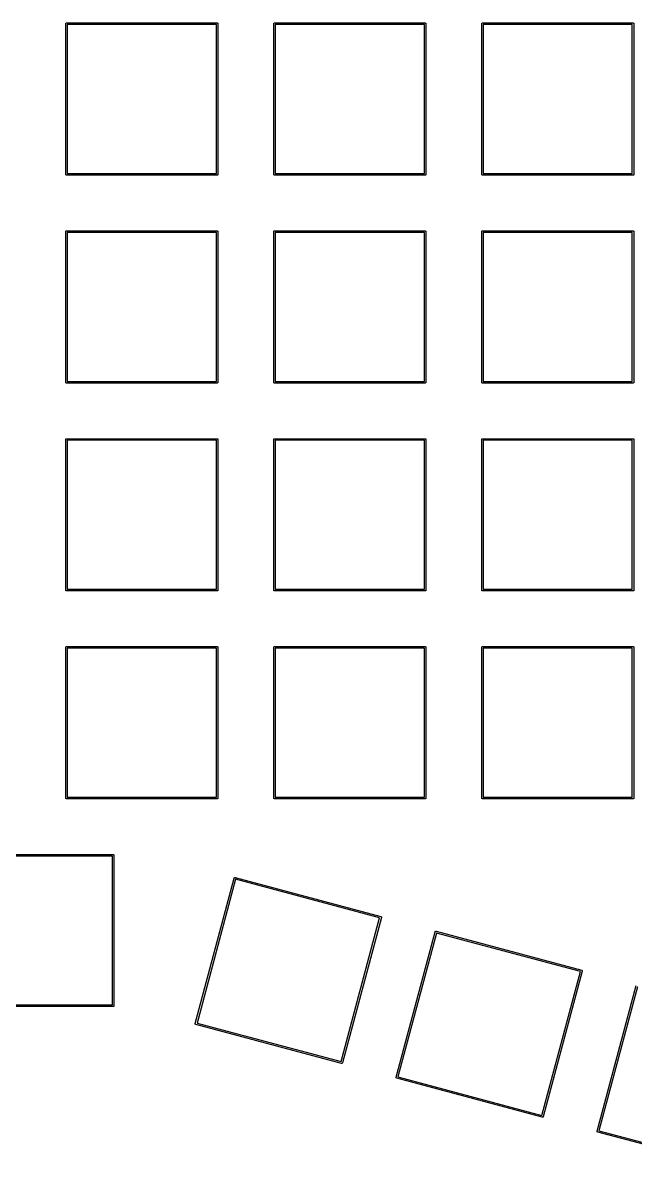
# Model space of a CAD drawing. Extents: x 32 to 256, y -138 to -28.
# Drawn here: x 95.1 to 151.1, y -132.8 to -27.6 of the extents above; entities that cross this region are included whole.
import ezdxf

# ---------------------------------------------------------------- set-up
doc = ezdxf.new("R2010")
doc.units = 0
doc.layers.add('BLACK', color=7, linetype='CONTINUOUS')

msp = doc.modelspace()

# ---------------------------------------------------------------- linework, layer by layer
at = {"layer": 'BLACK', "linetype": 'CONTINUOUS'}
for p, q in [((98.9875, -27.625), (98.9892, -27.6153)), ((98.9875, -41.425), (98.9875, -27.625)), ((98.9886, -27.612), (98.9903, -27.6091)), ((98.9892, -27.6153), (98.9886, -27.612)), ((98.9903, -27.6091), (98.992, -27.5993)), ((98.992, -27.5993), (99.0045, -27.5844)), ((99.0045, -27.5844), (99.0143, -27.5675)), ((99.0143, -27.5675), (99.0206, -27.5652)), ((99.0206, -27.5652), (99.025, -27.56)), ((99.025, -27.56), (99.0442, -27.5567)), ((99.0442, -27.5567), (99.0625, -27.55)), ((99.0625, -27.55), (112.862, -27.55)), ((99.1375, -27.7), (99.1375, -41.35)), ((112.787, -27.7), (99.1375, -27.7)), ((112.787, -41.35), (112.787, -27.7)), ((112.862, -27.55), (112.872, -27.5517)), ((112.872, -27.5517), (112.876, -27.5511)), ((112.876, -27.5511), (112.878, -27.5528)), ((112.878, -27.5528), (112.888, -27.5545)), ((112.888, -27.5545), (112.903, -27.567)), ((112.903, -27.567), (112.92, -27.5768)), ((112.92, -27.5768), (112.922, -27.5831)), ((112.922, -27.5831), (112.927, -27.5875)), ((112.927, -27.5875), (112.931, -27.6067)), ((112.931, -27.6067), (112.938, -27.625)), ((112.938, -27.625), (112.938, -41.425)), ((118.037, -27.625), (118.039, -27.6153)), ((118.037, -41.425), (118.037, -27.625)), ((118.039, -27.612), (118.04, -27.6091)), ((118.039, -27.6153), (118.039, -27.612)), ((118.04, -27.6091), (118.042, -27.5993)), ((118.042, -27.5993), (118.055, -27.5844)), ((118.055, -27.5844), (118.064, -27.5675)), ((118.064, -27.5675), (118.071, -27.5652)), ((118.071, -27.5652), (118.075, -27.56)), ((118.075, -27.56), (118.094, -27.5567)), ((118.094, -27.5567), (118.112, -27.55)), ((118.112, -27.55), (131.912, -27.55)), ((118.188, -27.7), (118.188, -41.35)), ((131.838, -27.7), (118.188, -27.7)), ((131.838, -41.35), (131.838, -27.7)), ((131.912, -27.55), (131.922, -27.5517)), ((131.922, -27.5517), (131.926, -27.5511)), ((131.926, -27.5511), (131.928, -27.5528)), ((131.928, -27.5528), (131.938, -27.5545)), ((131.938, -27.5545), (131.953, -27.567)), ((131.953, -27.567), (131.97, -27.5768)), ((131.97, -27.5768), (131.972, -27.5831)), ((131.972, -27.5831), (131.977, -27.5875)), ((131.977, -27.5875), (131.981, -27.6067)), ((131.981, -27.6067), (131.987, -27.625)), ((131.987, -27.625), (131.987, -41.425)), ((137.088, -27.625), (137.089, -27.6153)), ((137.088, -41.425), (137.088, -27.625)), ((137.089, -27.612), (137.09, -27.6091)), ((137.089, -27.6153), (137.089, -27.612)), ((137.09, -27.6091), (137.092, -27.5993)), ((137.092, -27.5993), (137.105, -27.5844)), ((137.105, -27.5844), (137.114, -27.5675)), ((137.114, -27.5675), (137.121, -27.5652)), ((137.121, -27.5652), (137.125, -27.56)), ((137.125, -27.56), (137.144, -27.5567)), ((137.144, -27.5567), (137.162, -27.55)), ((137.162, -27.55), (150.963, -27.55)), ((137.237, -27.7), (137.237, -41.35)), ((150.887, -27.7), (137.237, -27.7)), ((150.887, -41.35), (150.887, -27.7)), ((150.963, -27.55), (150.972, -27.5517)), ((150.972, -27.5517), (150.976, -27.5511)), ((150.976, -27.5511), (150.978, -27.5528)), ((150.978, -27.5528), (150.988, -27.5545)), ((150.988, -27.5545), (151.003, -27.567)), ((151.003, -27.567), (151.02, -27.5768)), ((151.02, -27.5768), (151.022, -27.5831)), ((151.022, -27.5831), (151.027, -27.5875)), ((151.027, -27.5875), (151.031, -27.6067)), ((151.031, -27.6067), (151.037, -27.625)), ((151.037, -27.625), (151.037, -41.425)), ((98.9942, -41.4433), (98.9875, -41.425)), ((98.9975, -41.4625), (98.9942, -41.4433)), ((99.0027, -41.4669), (98.9975, -41.4625)), ((99.005, -41.4732), (99.0027, -41.4669)), ((99.0219, -41.483), (99.005, -41.4732)), ((99.0368, -41.4955), (99.0219, -41.483)), ((99.0466, -41.4972), (99.0368, -41.4955)), ((99.0495, -41.4989), (99.0466, -41.4972)), ((99.0528, -41.4983), (99.0495, -41.4989)), ((99.0625, -41.5), (99.0528, -41.4983)), ((112.862, -41.5), (99.0625, -41.5)), ((99.1375, -41.35), (112.787, -41.35)), ((112.881, -41.4933), (112.862, -41.5)), ((112.9, -41.49), (112.881, -41.4933)), ((112.904, -41.4848), (112.9, -41.49)), ((112.911, -41.4825), (112.904, -41.4848)), ((112.92, -41.4656), (112.911, -41.4825)), ((112.933, -41.4507), (112.92, -41.4656)), ((112.935, -41.4409), (112.933, -41.4507)), ((112.936, -41.438), (112.935, -41.4409)), ((112.938, -41.425), (112.936, -41.4347)), ((112.936, -41.4347), (112.936, -41.438)), ((118.044, -41.4433), (118.037, -41.425)), ((118.048, -41.4625), (118.044, -41.4433)), ((118.053, -41.4669), (118.048, -41.4625)), ((118.055, -41.4732), (118.053, -41.4669)), ((118.072, -41.483), (118.055, -41.4732)), ((118.087, -41.4955), (118.072, -41.483)), ((118.097, -41.4972), (118.087, -41.4955)), ((118.099, -41.4989), (118.097, -41.4972)), ((118.103, -41.4983), (118.099, -41.4989)), ((118.112, -41.5), (118.103, -41.4983)), ((131.912, -41.5), (118.112, -41.5)), ((118.188, -41.35), (131.838, -41.35)), ((131.931, -41.4933), (131.912, -41.5)), ((131.95, -41.49), (131.931, -41.4933)), ((131.954, -41.4848), (131.95, -41.49)), ((131.961, -41.4825), (131.954, -41.4848)), ((131.97, -41.4656), (131.961, -41.4825)), ((131.983, -41.4507), (131.97, -41.4656)), ((131.985, -41.4409), (131.983, -41.4507)), ((131.986, -41.438), (131.985, -41.4409)), ((131.987, -41.425), (131.986, -41.4347)), ((131.986, -41.4347), (131.986, -41.438)), ((137.094, -41.4433), (137.088, -41.425)), ((137.098, -41.4625), (137.094, -41.4433)), ((137.103, -41.4669), (137.098, -41.4625)), ((137.105, -41.4732), (137.103, -41.4669)), ((137.122, -41.483), (137.105, -41.4732)), ((137.137, -41.4955), (137.122, -41.483)), ((137.147, -41.4972), (137.137, -41.4955)), ((137.149, -41.4989), (137.147, -41.4972)), ((137.153, -41.4983), (137.149, -41.4989)), ((137.162, -41.5), (137.153, -41.4983)), ((150.963, -41.5), (137.162, -41.5)), ((137.237, -41.35), (150.887, -41.35)), ((150.981, -41.4933), (150.963, -41.5)), ((151, -41.49), (150.981, -41.4933)), ((151.004, -41.4848), (151, -41.49)), ((151.011, -41.4825), (151.004, -41.4848)), ((151.02, -41.4656), (151.011, -41.4825)), ((151.033, -41.4507), (151.02, -41.4656)), ((151.035, -41.4409), (151.033, -41.4507)), ((151.036, -41.438), (151.035, -41.4409)), ((151.037, -41.425), (151.036, -41.4347)), ((151.036, -41.4347), (151.036, -41.438)), ((98.9875, -46.675), (98.9892, -46.6653)), ((98.9875, -60.475), (98.9875, -46.675)), ((98.9886, -46.662), (98.9903, -46.6591)), ((98.9892, -46.6653), (98.9886, -46.662)), ((98.9903, -46.6591), (98.992, -46.6493)), ((98.992, -46.6493), (99.0045, -46.6344)), ((99.0045, -46.6344), (99.0143, -46.6175)), ((99.0143, -46.6175), (99.0206, -46.6152)), ((99.0206, -46.6152), (99.025, -46.61)), ((99.025, -46.61), (99.0442, -46.6067)), ((99.0442, -46.6067), (99.0625, -46.6)), ((99.0625, -46.6), (112.862, -46.6)), ((99.1375, -46.75), (99.1375, -60.4)), ((112.787, -46.75), (99.1375, -46.75)), ((112.787, -60.4), (112.787, -46.75)), ((112.862, -46.6), (112.872, -46.6017)), ((112.872, -46.6017), (112.876, -46.6011)), ((112.876, -46.6011), (112.878, -46.6028)), ((112.878, -46.6028), (112.888, -46.6045)), ((112.888, -46.6045), (112.903, -46.617)), ((112.903, -46.617), (112.92, -46.6268)), ((112.92, -46.6268), (112.922, -46.6331)), ((112.922, -46.6331), (112.927, -46.6375)), ((112.927, -46.6375), (112.931, -46.6567)), ((112.931, -46.6567), (112.938, -46.675)), ((112.938, -46.675), (112.938, -60.475)), ((118.037, -46.675), (118.039, -46.6653)), ((118.037, -60.475), (118.037, -46.675)), ((118.039, -46.662), (118.04, -46.6591)), ((118.039, -46.6653), (118.039, -46.662)), ((118.04, -46.6591), (118.042, -46.6493)), ((118.042, -46.6493), (118.055, -46.6344)), ((118.055, -46.6344), (118.064, -46.6175)), ((118.064, -46.6175), (118.071, -46.6152)), ((118.071, -46.6152), (118.075, -46.61)), ((118.075, -46.61), (118.094, -46.6067)), ((118.094, -46.6067), (118.112, -46.6)), ((118.112, -46.6), (131.912, -46.6)), ((118.188, -46.75), (118.188, -60.4)), ((131.838, -46.75), (118.188, -46.75)), ((131.838, -60.4), (131.838, -46.75)), ((131.912, -46.6), (131.922, -46.6017)), ((131.922, -46.6017), (131.926, -46.6011)), ((131.926, -46.6011), (131.928, -46.6028)), ((131.928, -46.6028), (131.938, -46.6045)), ((131.938, -46.6045), (131.953, -46.617)), ((131.953, -46.617), (131.97, -46.6268)), ((131.97, -46.6268), (131.972, -46.6331)), ((131.972, -46.6331), (131.977, -46.6375)), ((131.977, -46.6375), (131.981, -46.6567)), ((131.981, -46.6567), (131.987, -46.675)), ((131.987, -46.675), (131.987, -60.475)), ((137.088, -46.675), (137.089, -46.6653)), ((137.088, -60.475), (137.088, -46.675)), ((137.089, -46.662), (137.09, -46.6591)), ((137.089, -46.6653), (137.089, -46.662)), ((137.09, -46.6591), (137.092, -46.6493)), ((137.092, -46.6493), (137.105, -46.6344)), ((137.105, -46.6344), (137.114, -46.6175)), ((137.114, -46.6175), (137.121, -46.6152)), ((137.121, -46.6152), (137.125, -46.61)), ((137.125, -46.61), (137.144, -46.6067)), ((137.144, -46.6067), (137.162, -46.6)), ((137.162, -46.6), (150.963, -46.6)), ((137.237, -46.75), (137.237, -60.4)), ((150.887, -46.75), (137.237, -46.75)), ((150.887, -60.4), (150.887, -46.75)), ((150.963, -46.6), (150.972, -46.6017)), ((150.972, -46.6017), (150.976, -46.6011)), ((150.976, -46.6011), (150.978, -46.6028)), ((150.978, -46.6028), (150.988, -46.6045)), ((150.988, -46.6045), (151.003, -46.617)), ((151.003, -46.617), (151.02, -46.6268)), ((151.02, -46.6268), (151.022, -46.6331)), ((151.022, -46.6331), (151.027, -46.6375)), ((151.027, -46.6375), (151.031, -46.6567)), ((151.031, -46.6567), (151.037, -46.675)), ((151.037, -46.675), (151.037, -60.475)), ((98.9942, -60.4933), (98.9875, -60.475)), ((98.9975, -60.5125), (98.9942, -60.4933)), ((99.0027, -60.5168), (98.9975, -60.5125)), ((99.005, -60.5232), (99.0027, -60.5168)), ((99.0219, -60.533), (99.005, -60.5232)), ((99.0368, -60.5455), (99.0219, -60.533)), ((99.0466, -60.5472), (99.0368, -60.5455)), ((99.0495, -60.5489), (99.0466, -60.5472)), ((99.0528, -60.5483), (99.0495, -60.5489)), ((99.0625, -60.55), (99.0528, -60.5483)), ((112.862, -60.55), (99.0625, -60.55)), ((99.1375, -60.4), (112.787, -60.4)), ((112.881, -60.5433), (112.862, -60.55)), ((112.9, -60.54), (112.881, -60.5433)), ((112.904, -60.5348), (112.9, -60.54)), ((112.911, -60.5325), (112.904, -60.5348)), ((112.92, -60.5156), (112.911, -60.5325)), ((112.933, -60.5007), (112.92, -60.5156)), ((112.935, -60.4909), (112.933, -60.5007)), ((112.936, -60.488), (112.935, -60.4909)), ((112.938, -60.475), (112.936, -60.4847)), ((112.936, -60.4847), (112.936, -60.488)), ((118.044, -60.4933), (118.037, -60.475)), ((118.048, -60.5125), (118.044, -60.4933)), ((118.053, -60.5168), (118.048, -60.5125)), ((118.055, -60.5232), (118.053, -60.5168)), ((118.072, -60.533), (118.055, -60.5232)), ((118.087, -60.5455), (118.072, -60.533)), ((118.097, -60.5472), (118.087, -60.5455)), ((118.099, -60.5489), (118.097, -60.5472)), ((118.103, -60.5483), (118.099, -60.5489)), ((118.112, -60.55), (118.103, -60.5483)), ((131.912, -60.55), (118.112, -60.55)), ((118.188, -60.4), (131.838, -60.4)), ((131.931, -60.5433), (131.912, -60.55)), ((131.95, -60.54), (131.931, -60.5433)), ((131.954, -60.5348), (131.95, -60.54)), ((131.961, -60.5325), (131.954, -60.5348)), ((131.97, -60.5156), (131.961, -60.5325)), ((131.983, -60.5007), (131.97, -60.5156)), ((131.985, -60.4909), (131.983, -60.5007)), ((131.986, -60.488), (131.985, -60.4909)), ((131.987, -60.475), (131.986, -60.4847)), ((131.986, -60.4847), (131.986, -60.488)), ((137.094, -60.4933), (137.088, -60.475)), ((137.098, -60.5125), (137.094, -60.4933)), ((137.103, -60.5168), (137.098, -60.5125)), ((137.105, -60.5232), (137.103, -60.5168)), ((137.122, -60.533), (137.105, -60.5232)), ((137.137, -60.5455), (137.122, -60.533)), ((137.147, -60.5472), (137.137, -60.5455)), ((137.149, -60.5489), (137.147, -60.5472)), ((137.153, -60.5483), (137.149, -60.5489)), ((137.162, -60.55), (137.153, -60.5483)), ((150.963, -60.55), (137.162, -60.55)), ((137.237, -60.4), (150.887, -60.4)), ((150.981, -60.5433), (150.963, -60.55)), ((151, -60.54), (150.981, -60.5433)), ((151.004, -60.5348), (151, -60.54)), ((151.011, -60.5325), (151.004, -60.5348)), ((151.02, -60.5156), (151.011, -60.5325)), ((151.033, -60.5007), (151.02, -60.5156)), ((151.035, -60.4909), (151.033, -60.5007)), ((151.036, -60.488), (151.035, -60.4909)), ((151.037, -60.475), (151.036, -60.4847)), ((151.036, -60.4847), (151.036, -60.488)), ((98.9875, -65.725), (98.9892, -65.7153)), ((98.9875, -79.525), (98.9875, -65.725)), ((98.9886, -65.712), (98.9903, -65.7091)), ((98.9892, -65.7153), (98.9886, -65.712)), ((98.9903, -65.7091), (98.992, -65.6993)), ((98.992, -65.6993), (99.0045, -65.6844)), ((99.0045, -65.6844), (99.0143, -65.6675)), ((99.0143, -65.6675), (99.0206, -65.6652)), ((99.0206, -65.6652), (99.025, -65.66)), ((99.025, -65.66), (99.0442, -65.6567)), ((99.0442, -65.6567), (99.0625, -65.65)), ((99.0625, -65.65), (112.862, -65.65)), ((99.1375, -65.8), (99.1375, -79.45)), ((112.787, -65.8), (99.1375, -65.8)), ((112.787, -79.45), (112.787, -65.8)), ((112.862, -65.65), (112.872, -65.6517)), ((112.872, -65.6517), (112.876, -65.6511)), ((112.876, -65.6511), (112.878, -65.6528)), ((112.878, -65.6528), (112.888, -65.6545)), ((112.888, -65.6545), (112.903, -65.667)), ((112.903, -65.667), (112.92, -65.6768)), ((112.92, -65.6768), (112.922, -65.6831)), ((112.922, -65.6831), (112.927, -65.6875)), ((112.927, -65.6875), (112.931, -65.7067)), ((112.931, -65.7067), (112.938, -65.725)), ((112.938, -65.725), (112.938, -79.525)), ((118.037, -65.725), (118.039, -65.7153)), ((118.037, -79.525), (118.037, -65.725)), ((118.039, -65.712), (118.04, -65.7091)), ((118.039, -65.7153), (118.039, -65.712)), ((118.04, -65.7091), (118.042, -65.6993)), ((118.042, -65.6993), (118.055, -65.6844)), ((118.055, -65.6844), (118.064, -65.6675)), ((118.064, -65.6675), (118.071, -65.6652)), ((118.071, -65.6652), (118.075, -65.66)), ((118.075, -65.66), (118.094, -65.6567)), ((118.094, -65.6567), (118.112, -65.65)), ((118.112, -65.65), (131.912, -65.65)), ((118.188, -65.8), (118.188, -79.45)), ((131.838, -65.8), (118.188, -65.8)), ((131.838, -79.45), (131.838, -65.8)), ((131.912, -65.65), (131.922, -65.6517)), ((131.922, -65.6517), (131.926, -65.6511)), ((131.926, -65.6511), (131.928, -65.6528)), ((131.928, -65.6528), (131.938, -65.6545)), ((131.938, -65.6545), (131.953, -65.667)), ((131.953, -65.667), (131.97, -65.6768)), ((131.97, -65.6768), (131.972, -65.6831)), ((131.972, -65.6831), (131.977, -65.6875)), ((131.977, -65.6875), (131.981, -65.7067)), ((131.981, -65.7067), (131.987, -65.725)), ((131.987, -65.725), (131.987, -79.525)), ((137.088, -65.725), (137.089, -65.7153)), ((137.088, -79.525), (137.088, -65.725)), ((137.089, -65.712), (137.09, -65.7091)), ((137.089, -65.7153), (137.089, -65.712)), ((137.09, -65.7091), (137.092, -65.6993)), ((137.092, -65.6993), (137.105, -65.6844)), ((137.105, -65.6844), (137.114, -65.6675)), ((137.114, -65.6675), (137.121, -65.6652)), ((137.121, -65.6652), (137.125, -65.66)), ((137.125, -65.66), (137.144, -65.6567)), ((137.144, -65.6567), (137.162, -65.65)), ((137.162, -65.65), (150.963, -65.65)), ((137.237, -65.8), (137.237, -79.45)), ((150.887, -65.8), (137.237, -65.8)), ((150.887, -79.45), (150.887, -65.8)), ((150.963, -65.65), (150.972, -65.6517)), ((150.972, -65.6517), (150.976, -65.6511)), ((150.976, -65.6511), (150.978, -65.6528)), ((150.978, -65.6528), (150.988, -65.6545)), ((150.988, -65.6545), (151.003, -65.667)), ((151.003, -65.667), (151.02, -65.6768)), ((151.02, -65.6768), (151.022, -65.6831)), ((151.022, -65.6831), (151.027, -65.6875)), ((151.027, -65.6875), (151.031, -65.7067)), ((151.031, -65.7067), (151.037, -65.725)), ((151.037, -65.725), (151.037, -79.525)), ((98.9942, -79.5433), (98.9875, -79.525)), ((98.9975, -79.5625), (98.9942, -79.5433)), ((99.0027, -79.5669), (98.9975, -79.5625)), ((99.005, -79.5732), (99.0027, -79.5669)), ((99.0219, -79.583), (99.005, -79.5732)), ((99.0368, -79.5955), (99.0219, -79.583)), ((99.0466, -79.5972), (99.0368, -79.5955)), ((99.0495, -79.5989), (99.0466, -79.5972)), ((99.0528, -79.5983), (99.0495, -79.5989)), ((99.0625, -79.6), (99.0528, -79.5983)), ((112.862, -79.6), (99.0625, -79.6)), ((99.1375, -79.45), (112.787, -79.45)), ((112.881, -79.5933), (112.862, -79.6)), ((112.9, -79.59), (112.881, -79.5933)), ((112.904, -79.5848), (112.9, -79.59)), ((112.911, -79.5825), (112.904, -79.5848)), ((112.92, -79.5656), (112.911, -79.5825)), ((112.933, -79.5507), (112.92, -79.5656)), ((112.935, -79.5409), (112.933, -79.5507)), ((112.936, -79.538), (112.935, -79.5409)), ((112.938, -79.525), (112.936, -79.5347)), ((112.936, -79.5347), (112.936, -79.538)), ((118.044, -79.5433), (118.037, -79.525)), ((118.048, -79.5625), (118.044, -79.5433)), ((118.053, -79.5669), (118.048, -79.5625)), ((118.055, -79.5732), (118.053, -79.5669)), ((118.072, -79.583), (118.055, -79.5732)), ((118.087, -79.5955), (118.072, -79.583)), ((118.097, -79.5972), (118.087, -79.5955)), ((118.099, -79.5989), (118.097, -79.5972)), ((118.103, -79.5983), (118.099, -79.5989)), ((118.112, -79.6), (118.103, -79.5983)), ((131.912, -79.6), (118.112, -79.6)), ((118.188, -79.45), (131.838, -79.45)), ((131.931, -79.5933), (131.912, -79.6)), ((131.95, -79.59), (131.931, -79.5933)), ((131.954, -79.5848), (131.95, -79.59)), ((131.961, -79.5825), (131.954, -79.5848)), ((131.97, -79.5656), (131.961, -79.5825)), ((131.983, -79.5507), (131.97, -79.5656)), ((131.985, -79.5409), (131.983, -79.5507)), ((131.986, -79.538), (131.985, -79.5409)), ((131.987, -79.525), (131.986, -79.5347)), ((131.986, -79.5347), (131.986, -79.538)), ((137.094, -79.5433), (137.088, -79.525)), ((137.098, -79.5625), (137.094, -79.5433)), ((137.103, -79.5669), (137.098, -79.5625)), ((137.105, -79.5732), (137.103, -79.5669)), ((137.122, -79.583), (137.105, -79.5732)), ((137.137, -79.5955), (137.122, -79.583)), ((137.147, -79.5972), (137.137, -79.5955)), ((137.149, -79.5989), (137.147, -79.5972)), ((137.153, -79.5983), (137.149, -79.5989)), ((137.162, -79.6), (137.153, -79.5983)), ((150.963, -79.6), (137.162, -79.6)), ((137.237, -79.45), (150.887, -79.45)), ((150.981, -79.5933), (150.963, -79.6)), ((151, -79.59), (150.981, -79.5933)), ((151.004, -79.5848), (151, -79.59)), ((151.011, -79.5825), (151.004, -79.5848)), ((151.02, -79.5656), (151.011, -79.5825)), ((151.033, -79.5507), (151.02, -79.5656)), ((151.035, -79.5409), (151.033, -79.5507)), ((151.036, -79.538), (151.035, -79.5409)), ((151.037, -79.525), (151.036, -79.5347)), ((151.036, -79.5347), (151.036, -79.538)), ((98.9875, -84.775), (98.9892, -84.7653)), ((98.9875, -98.575), (98.9875, -84.775)), ((98.9886, -84.762), (98.9903, -84.7591)), ((98.9892, -84.7653), (98.9886, -84.762)), ((98.9903, -84.7591), (98.992, -84.7493)), ((98.992, -84.7493), (99.0045, -84.7344)), ((99.0045, -84.7344), (99.0143, -84.7175)), ((99.0143, -84.7175), (99.0206, -84.7152)), ((99.0206, -84.7152), (99.025, -84.71)), ((99.025, -84.71), (99.0442, -84.7067)), ((99.0442, -84.7067), (99.0625, -84.7)), ((99.0625, -84.7), (112.862, -84.7)), ((99.1375, -84.85), (99.1375, -98.5)), ((112.787, -84.85), (99.1375, -84.85)), ((112.787, -98.5), (112.787, -84.85)), ((112.862, -84.7), (112.872, -84.7017)), ((112.872, -84.7017), (112.876, -84.7011)), ((112.876, -84.7011), (112.878, -84.7028)), ((112.878, -84.7028), (112.888, -84.7045)), ((112.888, -84.7045), (112.903, -84.717)), ((112.903, -84.717), (112.92, -84.7268)), ((112.92, -84.7268), (112.922, -84.7331)), ((112.922, -84.7331), (112.927, -84.7375)), ((112.927, -84.7375), (112.931, -84.7567)), ((112.931, -84.7567), (112.938, -84.775)), ((112.938, -84.775), (112.938, -98.575)), ((118.037, -84.775), (118.039, -84.7653)), ((118.037, -98.575), (118.037, -84.775)), ((118.039, -84.762), (118.04, -84.7591)), ((118.039, -84.7653), (118.039, -84.762)), ((118.04, -84.7591), (118.042, -84.7493)), ((118.042, -84.7493), (118.055, -84.7344)), ((118.055, -84.7344), (118.064, -84.7175)), ((118.064, -84.7175), (118.071, -84.7152)), ((118.071, -84.7152), (118.075, -84.71)), ((118.075, -84.71), (118.094, -84.7067)), ((118.094, -84.7067), (118.112, -84.7)), ((118.112, -84.7), (131.912, -84.7)), ((118.188, -84.85), (118.188, -98.5)), ((131.838, -84.85), (118.188, -84.85)), ((131.838, -98.5), (131.838, -84.85)), ((131.912, -84.7), (131.922, -84.7017)), ((131.922, -84.7017), (131.926, -84.7011)), ((131.926, -84.7011), (131.928, -84.7028)), ((131.928, -84.7028), (131.938, -84.7045)), ((131.938, -84.7045), (131.953, -84.717)), ((131.953, -84.717), (131.97, -84.7268)), ((131.97, -84.7268), (131.972, -84.7331)), ((131.972, -84.7331), (131.977, -84.7375)), ((131.977, -84.7375), (131.981, -84.7567)), ((131.981, -84.7567), (131.987, -84.775)), ((131.987, -84.775), (131.987, -98.575)), ((137.088, -84.775), (137.089, -84.7653)), ((137.088, -98.575), (137.088, -84.775)), ((137.089, -84.762), (137.09, -84.7591)), ((137.089, -84.7653), (137.089, -84.762)), ((137.09, -84.7591), (137.092, -84.7493)), ((137.092, -84.7493), (137.105, -84.7344)), ((137.105, -84.7344), (137.114, -84.7175)), ((137.114, -84.7175), (137.121, -84.7152)), ((137.121, -84.7152), (137.125, -84.71)), ((137.125, -84.71), (137.144, -84.7067)), ((137.144, -84.7067), (137.162, -84.7)), ((137.162, -84.7), (150.963, -84.7)), ((137.237, -84.85), (137.237, -98.5)), ((150.887, -84.85), (137.237, -84.85)), ((150.887, -98.5), (150.887, -84.85)), ((150.963, -84.7), (150.972, -84.7017)), ((150.972, -84.7017), (150.976, -84.7011)), ((150.976, -84.7011), (150.978, -84.7028)), ((150.978, -84.7028), (150.988, -84.7045)), ((150.988, -84.7045), (151.003, -84.717)), ((151.003, -84.717), (151.02, -84.7268)), ((151.02, -84.7268), (151.022, -84.7331)), ((151.022, -84.7331), (151.027, -84.7375)), ((151.027, -84.7375), (151.031, -84.7567)), ((151.031, -84.7567), (151.037, -84.775)), ((151.037, -84.775), (151.037, -98.575)), ((98.9942, -98.5933), (98.9875, -98.575)), ((98.9975, -98.6125), (98.9942, -98.5933)), ((99.0027, -98.6168), (98.9975, -98.6125)), ((99.005, -98.6232), (99.0027, -98.6168)), ((99.0219, -98.633), (99.005, -98.6232)), ((99.0368, -98.6455), (99.0219, -98.633)), ((99.0466, -98.6472), (99.0368, -98.6455)), ((99.0495, -98.6489), (99.0466, -98.6472)), ((99.0528, -98.6483), (99.0495, -98.6489)), ((99.0625, -98.65), (99.0528, -98.6483)), ((112.862, -98.65), (99.0625, -98.65)), ((99.1375, -98.5), (112.787, -98.5)), ((112.881, -98.6433), (112.862, -98.65)), ((112.9, -98.64), (112.881, -98.6433)), ((112.904, -98.6348), (112.9, -98.64)), ((112.911, -98.6325), (112.904, -98.6348)), ((112.92, -98.6156), (112.911, -98.6325)), ((112.933, -98.6007), (112.92, -98.6156)), ((112.935, -98.5909), (112.933, -98.6007)), ((112.936, -98.588), (112.935, -98.5909)), ((112.938, -98.575), (112.936, -98.5847)), ((112.936, -98.5847), (112.936, -98.588)), ((118.044, -98.5933), (118.037, -98.575)), ((118.048, -98.6125), (118.044, -98.5933)), ((118.053, -98.6168), (118.048, -98.6125)), ((118.055, -98.6232), (118.053, -98.6168)), ((118.072, -98.633), (118.055, -98.6232)), ((118.087, -98.6455), (118.072, -98.633)), ((118.097, -98.6472), (118.087, -98.6455)), ((118.099, -98.6489), (118.097, -98.6472)), ((118.103, -98.6483), (118.099, -98.6489)), ((118.112, -98.65), (118.103, -98.6483)), ((131.912, -98.65), (118.112, -98.65)), ((118.188, -98.5), (131.838, -98.5)), ((131.931, -98.6433), (131.912, -98.65)), ((131.95, -98.64), (131.931, -98.6433)), ((131.954, -98.6348), (131.95, -98.64)), ((131.961, -98.6325), (131.954, -98.6348)), ((131.97, -98.6156), (131.961, -98.6325)), ((131.983, -98.6007), (131.97, -98.6156)), ((131.985, -98.5909), (131.983, -98.6007)), ((131.986, -98.588), (131.985, -98.5909)), ((131.987, -98.575), (131.986, -98.5847)), ((131.986, -98.5847), (131.986, -98.588)), ((137.094, -98.5933), (137.088, -98.575)), ((137.098, -98.6125), (137.094, -98.5933)), ((137.103, -98.6168), (137.098, -98.6125)), ((137.105, -98.6232), (137.103, -98.6168)), ((137.122, -98.633), (137.105, -98.6232)), ((137.137, -98.6455), (137.122, -98.633)), ((137.147, -98.6472), (137.137, -98.6455)), ((137.149, -98.6489), (137.147, -98.6472)), ((137.153, -98.6483), (137.149, -98.6489)), ((137.162, -98.65), (137.153, -98.6483)), ((150.963, -98.65), (137.162, -98.65)), ((137.237, -98.5), (150.887, -98.5)), ((150.981, -98.6433), (150.963, -98.65)), ((151, -98.64), (150.981, -98.6433)), ((151.004, -98.6348), (151, -98.64)), ((151.011, -98.6325), (151.004, -98.6348)), ((151.02, -98.6156), (151.011, -98.6325)), ((151.033, -98.6007), (151.02, -98.6156)), ((151.035, -98.5909), (151.033, -98.6007)), ((151.036, -98.588), (151.035, -98.5909)), ((151.037, -98.575), (151.036, -98.5847)), ((151.036, -98.5847), (151.036, -98.588)), ((89.5375, -103.75), (103.337, -103.75)), ((103.262, -103.9), (89.6125, -103.9)), ((103.262, -117.55), (103.262, -103.9)), ((103.337, -103.75), (103.347, -103.752)), ((103.347, -103.752), (103.351, -103.751)), ((103.351, -103.751), (103.353, -103.753)), ((103.353, -103.753), (103.363, -103.755)), ((103.363, -103.755), (103.378, -103.767)), ((103.378, -103.767), (103.395, -103.777)), ((103.395, -103.777), (103.397, -103.783)), ((103.397, -103.783), (103.402, -103.787)), ((103.402, -103.787), (103.406, -103.807)), ((103.406, -103.807), (103.412, -103.825)), ((103.412, -103.825), (103.412, -117.625)), ((110.858, -119.246), (114.43, -105.916)), ((114.555, -106.027), (111.022, -119.212)), ((114.43, -105.916), (114.434, -105.907)), ((114.434, -105.903), (114.437, -105.901)), ((114.434, -105.907), (114.434, -105.903)), ((114.437, -105.901), (114.441, -105.892)), ((114.441, -105.892), (114.457, -105.881)), ((114.457, -105.881), (114.47, -105.867)), ((114.47, -105.867), (114.477, -105.867)), ((114.477, -105.867), (114.483, -105.863)), ((114.483, -105.863), (114.502, -105.864)), ((114.502, -105.864), (114.522, -105.863)), ((114.522, -105.863), (127.851, -109.434)), ((127.74, -109.56), (114.555, -106.027)), ((124.207, -122.745), (127.74, -109.56)), ((127.904, -109.526), (124.333, -122.856)), ((127.851, -109.434), (127.86, -109.439)), ((127.86, -109.439), (127.864, -109.439)), ((127.864, -109.439), (127.866, -109.441)), ((127.866, -109.441), (127.875, -109.445)), ((127.875, -109.445), (127.886, -109.461)), ((127.886, -109.461), (127.9, -109.475)), ((127.9, -109.475), (127.9, -109.482)), ((127.9, -109.482), (127.904, -109.487)), ((127.904, -109.487), (127.903, -109.507)), ((127.903, -109.507), (127.904, -109.526)), ((129.259, -124.176), (132.831, -110.846)), ((132.956, -110.958), (129.423, -124.142)), ((132.831, -110.846), (132.835, -110.837)), ((132.835, -110.834), (132.837, -110.832)), ((132.835, -110.837), (132.835, -110.834)), ((132.837, -110.832), (132.842, -110.823)), ((132.842, -110.823), (132.858, -110.811)), ((132.858, -110.811), (132.871, -110.798)), ((132.871, -110.798), (132.878, -110.797)), ((132.878, -110.797), (132.884, -110.793)), ((132.884, -110.793), (132.903, -110.795)), ((132.903, -110.795), (132.922, -110.793)), ((132.922, -110.793), (146.252, -114.365)), ((146.141, -114.49), (132.956, -110.958)), ((142.608, -127.675), (146.141, -114.49)), ((146.305, -114.457), (142.734, -127.787)), ((146.252, -114.365), (146.261, -114.369)), ((146.261, -114.369), (146.265, -114.369)), ((146.265, -114.369), (146.267, -114.372)), ((146.267, -114.372), (146.276, -114.376)), ((146.276, -114.376), (146.287, -114.392)), ((146.287, -114.392), (146.301, -114.406)), ((146.301, -114.406), (146.301, -114.412)), ((146.301, -114.412), (146.305, -114.418)), ((146.305, -114.418), (146.304, -114.437)), ((146.304, -114.437), (146.305, -114.457)), ((147.66, -129.107), (151.231, -115.777)), ((151.357, -115.888), (147.824, -129.073)), ((103.337, -117.7), (89.5375, -117.7)), ((89.6125, -117.55), (103.262, -117.55)), ((103.356, -117.693), (103.337, -117.7)), ((103.375, -117.69), (103.356, -117.693)), ((103.379, -117.685), (103.375, -117.69)), ((103.386, -117.682), (103.379, -117.685)), ((103.395, -117.666), (103.386, -117.682)), ((103.408, -117.651), (103.395, -117.666)), ((103.41, -117.641), (103.408, -117.651)), ((103.411, -117.638), (103.41, -117.641)), ((103.412, -117.625), (103.411, -117.635)), ((103.411, -117.635), (103.411, -117.638)), ((110.86, -119.265), (110.858, -119.246)), ((110.858, -119.284), (110.86, -119.265)), ((110.862, -119.29), (110.858, -119.284)), ((110.862, -119.297), (110.862, -119.29)), ((110.876, -119.31), (110.862, -119.297)), ((110.887, -119.326), (110.876, -119.31)), ((110.896, -119.331), (110.887, -119.326)), ((110.899, -119.333), (110.896, -119.331)), ((110.902, -119.333), (110.899, -119.333)), ((110.911, -119.337), (110.902, -119.333)), ((124.241, -122.909), (110.911, -119.337)), ((111.022, -119.212), (124.207, -122.745)), ((124.26, -122.907), (124.241, -122.909)), ((124.28, -122.909), (124.26, -122.907)), ((124.285, -122.905), (124.28, -122.909)), ((124.292, -122.905), (124.285, -122.905)), ((124.306, -122.891), (124.292, -122.905)), ((124.322, -122.88), (124.306, -122.891)), ((124.326, -122.871), (124.322, -122.88)), ((124.328, -122.868), (124.326, -122.871)), ((124.333, -122.856), (124.328, -122.865)), ((124.328, -122.865), (124.328, -122.868)), ((129.423, -124.142), (142.608, -127.675)), ((129.261, -124.195), (129.259, -124.176)), ((129.259, -124.215), (129.261, -124.195)), ((129.263, -124.22), (129.259, -124.215)), ((129.263, -124.227), (129.263, -124.22)), ((129.277, -124.241), (129.263, -124.227)), ((129.288, -124.257), (129.277, -124.241)), ((129.297, -124.261), (129.288, -124.257)), ((129.3, -124.263), (129.297, -124.261)), ((129.303, -124.264), (129.3, -124.263)), ((129.312, -124.268), (129.303, -124.264)), ((142.642, -127.84), (129.312, -124.268)), ((142.661, -127.838), (142.642, -127.84)), ((142.681, -127.84), (142.661, -127.838)), ((142.686, -127.836), (142.681, -127.84)), ((142.693, -127.835), (142.686, -127.836)), ((142.707, -127.821), (142.693, -127.835)), ((142.723, -127.81), (142.707, -127.821)), ((142.727, -127.801), (142.723, -127.81)), ((142.729, -127.799), (142.727, -127.801)), ((142.734, -127.787), (142.729, -127.796)), ((142.729, -127.796), (142.729, -127.799)), ((147.661, -129.126), (147.66, -129.107)), ((147.66, -129.145), (147.661, -129.126)), ((147.664, -129.151), (147.66, -129.145)), ((147.664, -129.158), (147.664, -129.151)), ((147.678, -129.171), (147.664, -129.158)), ((147.689, -129.187), (147.678, -129.171)), ((147.698, -129.192), (147.689, -129.187)), ((147.701, -129.194), (147.698, -129.192)), ((147.704, -129.194), (147.701, -129.194)), ((147.713, -129.198), (147.704, -129.194)), ((161.043, -132.77), (147.713, -129.198)), ((147.824, -129.073), (161.009, -132.606))]:
    msp.add_line(p, q, dxfattribs=at)

doc.saveas('drawing.dxf')
